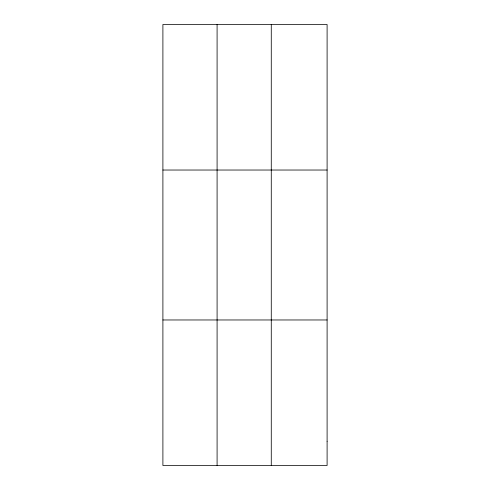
<?xml version="1.0" encoding="UTF-8"?>
<svg xmlns="http://www.w3.org/2000/svg" width="490" height="490" viewBox="0 0 490 490"><rect width="100%" height="100%" fill="white"/><g stroke="black" fill="none" stroke-linecap="round" stroke-linejoin="round"><path stroke-width="0.73" d="M217.088 465.5L217.088 24.5M271.27 465.5L271.27 24.5M162.9 170.03L327.099 170.03M162.9 319.97L327.099 319.97M327.099 441.245L327.099 465.5L162.9 465.5L162.9 24.5L327.099 24.5L327.099 441.245"/></g></svg>
